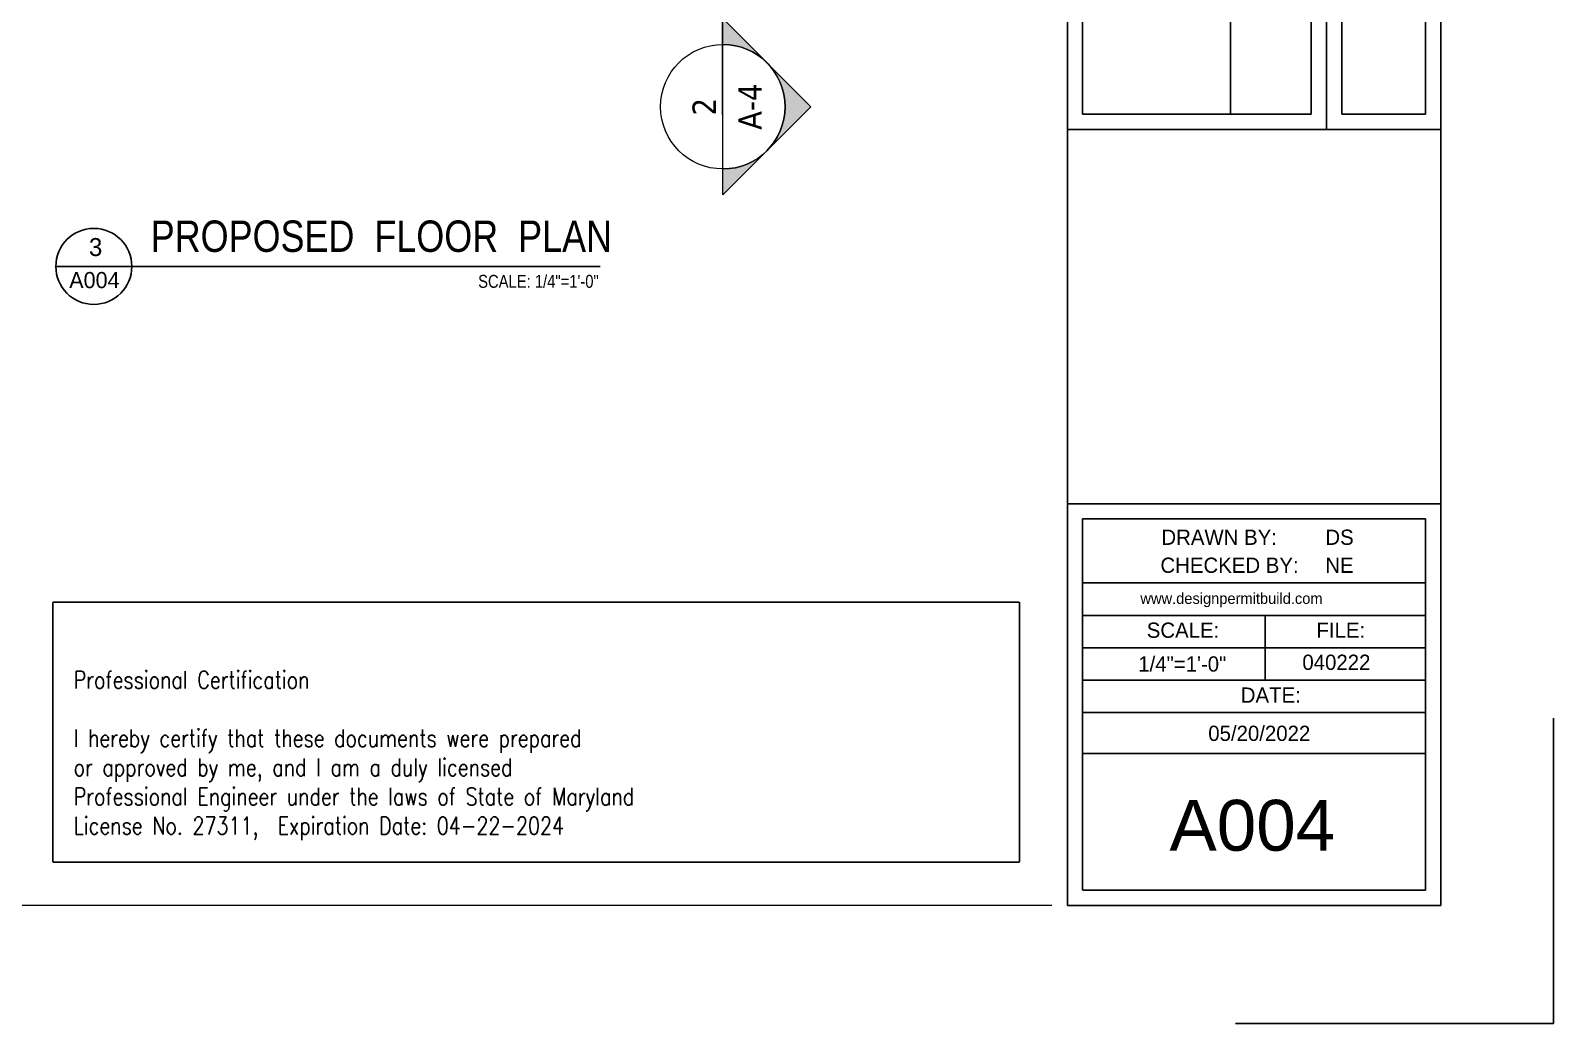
# Model space of a CAD drawing. Header units: inches. Extents: x 26998 to 46838, y -509 to 4343.
# Drawn here: x 37474 to 38100, y 3117 to 3525 of the extents above; entities that cross this region are included whole.
import ezdxf
from ezdxf.enums import TextEntityAlignment as Align

# ---------------------------------------------------------------- set-up
doc = ezdxf.new("R2010")
doc.units = ezdxf.units.IN
doc.header["$LTSCALE"] = 0.5
doc.header["$MEASUREMENT"] = 0
doc.linetypes.add('DASHED', pattern=[0.75, 0.5, -0.25])
doc.layers.add('S-Structural', color=1, linetype='Continuous', lineweight=20)
doc.layers.add('Title Block', color=7, linetype='Continuous')
doc.styles.add('ARCH', font='arch.shx')
doc.styles.add('HS-DESIGN-TTLB', font='GOTHIC.TTF')
doc.styles.add('TAGS', font='romans', dxfattribs={"width": 0.8})
doc.styles.add('Tahoma', font='tahoma.ttf')

# ---------------------------------------------------------------- blocks, each defined once
blk = doc.blocks.new('*U948')
h = blk.add_hatch(color=256)
edge = h.paths.add_edge_path()
edge.add_line((0.25, 0), (0.3536, 0))
edge.add_line((0.3536, 0), (0, -0.3536))
edge.add_line((0, -0.3536), (-0.3536, 0))
edge.add_line((-0.3536, 0), (-0.25, 0))
edge.add_arc((0, 0), 0.25, 180, 360)
blk.add_line((-0.25, 0), (0.25, 0))
for points in [[(0.25, 0), (0.3536, 0), (0, -0.3536), (-0.3536, 0), (-0.25, 0, 1)], [(-0.1768, -0.1768, 0.414214), (0.1768, -0.1768), (0, -0.3536), (-0.1768, -0.1768)]]:
    blk.add_lwpolyline(points, format="xyb", close=True)
blk.add_circle((0, 0), 0.25)
at = {"style": 'Tahoma', "flags": 8}
blk.add_attdef('VIEWNUMBER', text='', height=0.0938, dxfattribs=at).set_placement((0, 0), align=Align.BOTTOM_CENTER)
blk.add_attdef('SHEETNUMBER', text='', height=0.0938, dxfattribs=at).set_placement((0, -0.0625), align=Align.TOP_CENTER)

msp = doc.modelspace()

# ---------------------------------------------------------------- linework, layer by layer
at = {"color": 1}
msp.add_line((37758.0455989, 4230.9153056), (37758.0455989, 3490.427233), dxfattribs=at)
for q in [(37483.9313385, 3427.9709752), (37483.9313385, 3427.9709752), (37707.7578935, 3427.9709752), (37707.7578935, 3427.9709752)]:
    msp.add_line((37499.561727, 3427.9709752), q)
msp.add_lwpolyline([(36398.5687278, 4291.6919129, 0.5, 0.5, 0), (37893.6279625, 4291.6919129, 0, 0, 0), (37893.6279625, 3165.2426914, 0.5, 0.5, 0), (36398.5687278, 3165.2426914, 0.5, 0.5, 0)], format="xyseb")
msp.add_circle((37499.561727, 3427.9709752), 15.6303885)
msp.add_circle((37499.561727, 3427.9709752), 15.6303885)
at = {"layer": 'Title Block'}
for p, q in [((37899.9530875, 3165.2426815), (37899.9530875, 4291.6919029)), ((38053.5680875, 3165.2426815), (38053.5680875, 4291.6919029)), ((38006.5430875, 3484.264174), (38006.5430875, 3821.3264037)), ((37906.2230875, 3490.534174), (37906.2230875, 3815.0564037)), ((37967.0439357, 3490.534174), (37967.0439357, 3815.0564037)), ((38000.2730875, 3490.534174), (38000.2730875, 3815.0564037)), ((38012.8130875, 3815.0564037), (38012.8130875, 3490.534174)), ((38047.2980875, 3815.0564037), (38047.2980875, 3490.534174)), ((38000.2730875, 3490.534174), (37906.2230875, 3490.534174)), ((38047.2980875, 3490.534174), (38012.8130875, 3490.534174)), ((37899.9530875, 3484.264174), (38053.5680875, 3484.264174)), ((37899.9530875, 3484.264174), (38053.5680875, 3484.264174)), ((37899.9530875, 3330.402924), (38053.5680875, 3330.402924)), ((37906.2230875, 3297.8088544), (37906.2230875, 3324.132924)), ((38047.2980875, 3324.132924), (37906.2230875, 3324.132924)), ((38047.2980875, 3324.132924), (38047.2980875, 3297.8088544)), ((37906.2230875, 3171.5126815), (37906.2230875, 3297.8088544)), ((38047.2980875, 3297.8088544), (37906.2230875, 3297.8088544)), ((38047.2980875, 3297.8088544), (38047.2980875, 3171.5126815)), ((38047.2980875, 3284.4851044), (37906.2230875, 3284.4851044)), ((37981.2730875, 3257.8376044), (37981.2730875, 3284.4851044)), ((38047.2980875, 3271.1613544), (37906.2230875, 3271.1613544)), ((38047.2980875, 3257.8376044), (37906.2230875, 3257.8376044)), ((38047.2980875, 3244.5138544), (37906.2230875, 3244.5138544)), ((38099.8877058, 3242.1562114), (38099.8877058, 3116.6657314)), ((38099.8877058, 3242.1562114), (38099.8877058, 3116.6657314)), ((38099.8877058, 3242.1562114), (38099.8877058, 3116.6657314)), ((38099.8877058, 3242.1562114), (38099.8877058, 3116.6657314)), ((38099.8877058, 3242.1562114), (38099.8877058, 3116.6657314)), ((38099.8877058, 3242.1562114), (38099.8877058, 3116.6657314)), ((38099.8877058, 3242.1562114), (38099.8877058, 3116.6657314)), ((38099.8877058, 3242.1562114), (38099.8877058, 3116.6657314)), ((38099.8877058, 3242.1562114), (38099.8877058, 3116.6657314)), ((38099.8877058, 3242.1562114), (38099.8877058, 3116.6657314)), ((38099.8877058, 3242.1562114), (38099.8877058, 3116.6657314)), ((38099.8877058, 3242.1562114), (38099.8877058, 3116.6657314)), ((38099.8877058, 3242.1562114), (38099.8877058, 3116.6657314)), ((38099.8877058, 3242.1562114), (38099.8877058, 3116.6657314)), ((38099.8877058, 3242.1562114), (38099.8877058, 3116.6657314)), ((38099.8877058, 3242.1562114), (38099.8877058, 3116.6657314)), ((38099.8877058, 3242.1562114), (38099.8877058, 3116.6657314)), ((38099.8877058, 3242.1562114), (38099.8877058, 3116.6657314)), ((38099.8877058, 3242.1562114), (38099.8877058, 3116.6657314)), ((38099.8877058, 3242.1562114), (38099.8877058, 3116.6657314)), ((38099.8877058, 3242.1562114), (38099.8877058, 3116.6657314)), ((38099.8877058, 3242.1562114), (38099.8877058, 3116.6657314)), ((38099.8877058, 3242.1562114), (38099.8877058, 3116.6657314)), ((38099.8877058, 3242.1562114), (38099.8877058, 3116.6657314)), ((38099.8877058, 3242.1562114), (38099.8877058, 3116.6657314)), ((38099.8877058, 3242.1562114), (38099.8877058, 3116.6657314)), ((38099.8877058, 3242.1562114), (38099.8877058, 3116.6657314)), ((38099.8877058, 3242.1562114), (38099.8877058, 3116.6657314)), ((38099.8877058, 3242.1562114), (38099.8877058, 3116.6657314)), ((38099.8877058, 3242.1562114), (38099.8877058, 3116.6657314)), ((38047.2980875, 3227.713157), (37906.2230875, 3227.713157)), ((38047.2980875, 3171.5126815), (37906.2782125, 3171.5126815)), ((37899.9530875, 3165.2426815), (38053.5680875, 3165.2426815)), ((37899.9530875, 3165.2426815), (38053.5680875, 3165.2426815)), ((37899.9530875, 3165.2426815), (38053.5680875, 3165.2426815)), ((37899.9530875, 3165.2426815), (38053.5680875, 3165.2426815)), ((38053.5680875, 3165.2426815), (37899.9530875, 3165.2426815)), ((37969.0841208, 3116.6657314), (38099.8877058, 3116.6657314)), ((37969.0841208, 3116.6657314), (38099.8877058, 3116.6657314)), ((37969.0841208, 3116.6657314), (38099.8877058, 3116.6657314)), ((37969.0841208, 3116.6657314), (38099.8877058, 3116.6657314)), ((37969.0841208, 3116.6657314), (38099.8877058, 3116.6657314)), ((37969.0841208, 3116.6657314), (38099.8877058, 3116.6657314)), ((37969.0841208, 3116.6657314), (38099.8877058, 3116.6657314)), ((37969.0841208, 3116.6657314), (38099.8877058, 3116.6657314)), ((37969.0841208, 3116.6657314), (38099.8877058, 3116.6657314)), ((37969.0841208, 3116.6657314), (38099.8877058, 3116.6657314)), ((37969.0841208, 3116.6657314), (38099.8877058, 3116.6657314))]:
    msp.add_line(p, q, dxfattribs=at)
at = {"layer": 'Title Block', "const_width": 0.5}
for points in [[(37899.9530875, 3165.2426815), (37899.9530875, 4291.6919029)], [(38053.5680875, 3165.2426815), (38053.5680875, 4291.6919029)], [(38006.5430875, 3484.264174), (38006.5430875, 3821.3264037)], [(37899.9530875, 3484.264174), (38053.5680875, 3484.264174)], [(37899.9530875, 3330.402924), (38053.5680875, 3330.402924)], [(37899.9530875, 3165.2426815), (38053.5680875, 3165.2426815)], [(37899.9530875, 3165.2426815), (38053.5680875, 3165.2426815)], [(37899.9530875, 3165.2426815), (38053.5680875, 3165.2426815)]]:
    msp.add_lwpolyline(points, dxfattribs=at)
at = {"layer": 'Title Block', "color": 253, "linetype": 'DASHED', "elevation": -143.9991213}
msp.add_lwpolyline([(37482.7628999, 3289.8627704), (37880.2628999, 3289.8627704), (37880.2628999, 3183.0015204), (37482.7628999, 3183.0015204)], close=True, dxfattribs=at)

# ---------------------------------------------------------------- block references
at = {"layer": 'S-Structural'}
ref = msp.add_blockref('*U948', (37758.2649963, 3493.6203704), dxfattribs=dict(at, xscale=102.4, yscale=102.4, zscale=102.4, rotation=90))
ref.add_attrib('VIEWNUMBER', '2', dxfattribs={"layer": '0', "height": 9.6, "rotation": 90, "style": 'Tahoma'}).set_placement((37758.2649963, 3493.6203704), align=Align.BOTTOM_CENTER)
ref.add_attrib('SHEETNUMBER', 'A-4', dxfattribs={"layer": '0', "height": 9.6, "rotation": 90, "style": 'Tahoma'}).set_placement((37764.6649963, 3493.6203704), align=Align.TOP_CENTER)

# ---------------------------------------------------------------- texts
at = {"attachment_point": 1}
for s, insert, char_height, width, style in [('{\\fArial Narrow|b0|i0|c0|p34;PROPOSED  FLOOR  PLAN}', (37522.9601358, 3446.8346046), 12.9024, 259.624719313, 'ARCH'), ('A004', (37489.43919, 3425.6579205), 6.636168, 136.759967371, 'HS-DESIGN-TTLB')]:
    msp.add_mtext(s, dxfattribs=dict(at, insert=insert, char_height=char_height, width=width, style=style))
at = {"layer": 'Title Block', "style": 'HS-DESIGN-TTLB'}
for s, insert, char_height, width, attachment_point in [('3', (37497.5623248, 3439.6114172), 7.37352, 151.955519302, 1), ('{\\fArial Narrow|b0|i0|c0|p34;SCALE: 1/4"=1\'-0"}', (37657.6138236, 3424.4754255), 5.3089344, 109.407973897, 1), ('DS', (38006.0462785, 3319.7401958), 6.27, 50.128184718, 1), ('DRAWN BY:', (37938.6255484, 3319.7401958), 6.27, 50.128184718, 1), ('CHECKED BY:', (37938.218645, 3308.2335104), 6.27, 62.9454832, 1), ('NE', (38006.0462785, 3308.2335104), 6.27, 119.339266761, 1), ('www.designpermitbuild.com', (37929.9870028, 3293.7013322), 4.5, 50.128184718, 1), ('SCALE:', (37932.596238, 3281.5222041), 6.27, 50.128184718, 1), ('FILE:', (38002.3845748, 3281.5222041), 6.27, 50.128184718, 1), ('1/4"=1\'-0"', (37929.0910695, 3267.6276954), 6.27, 50.128184718, 1), ('040222', (37996.5934106, 3268.3299952), 6.27, 50.128184718, 1), ('DATE:', (37971.2569882, 3254.8380648), 6.27, 50.128184718, 1), ('05/20/2022', (37957.886024, 3239.1207724), 6.27, 50.128184718, 1), ('{\\fSwis721 BlkOul BT|b0|i0|c0|p82;A004}', (37976.0137446, 3198.0258547), 20.9, 201.832735712, 5)]:
    msp.add_mtext(s, dxfattribs=dict(at, insert=insert, char_height=char_height, width=width, attachment_point=attachment_point))
at = {"layer": 'Title Block', "insert": (37491.2628999, 3261.6015204, -143.9991213), "char_height": 7.2, "attachment_point": 1, "style": 'TAGS'}
msp.add_mtext_dynamic_manual_height_columns('Professional Certification\\P\\PI hereby certify that these documents were prepared\\Por approved by me, and I am a duly licensed\\PProfessional Engineer under the laws of State of Maryland\\PLicense No. 27311,  Expiration Date: 04-22-2024', width=727.308226295, gutter_width=30, heights=[0], dxfattribs=at)

doc.saveas('drawing.dxf')
